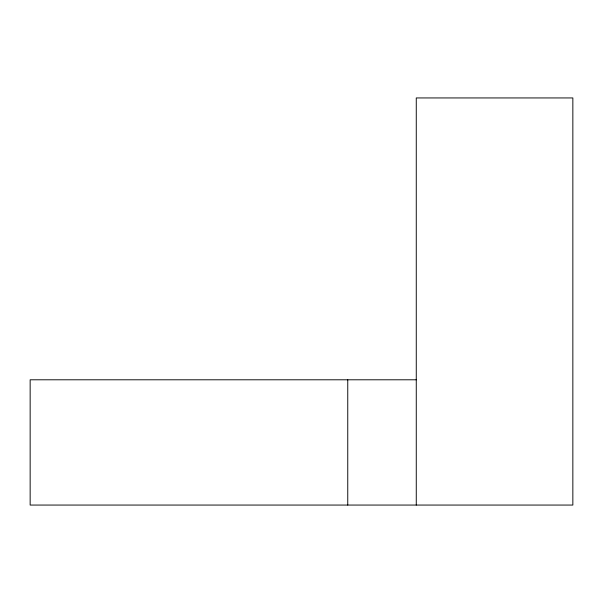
<?xml version="1.0" encoding="UTF-8"?>
<svg xmlns="http://www.w3.org/2000/svg" width="603" height="603" viewBox="0 0 603 603"><rect width="100%" height="100%" fill="white"/><g stroke="black" fill="none" stroke-linecap="round" stroke-linejoin="round"><path stroke-width="0.9" d="M416.266 379.792L30.15 379.792L30.15 505.058L572.85 505.058L572.85 97.942L416.266 97.942L416.266 505.058M347.758 379.792L347.758 505.058"/></g></svg>
